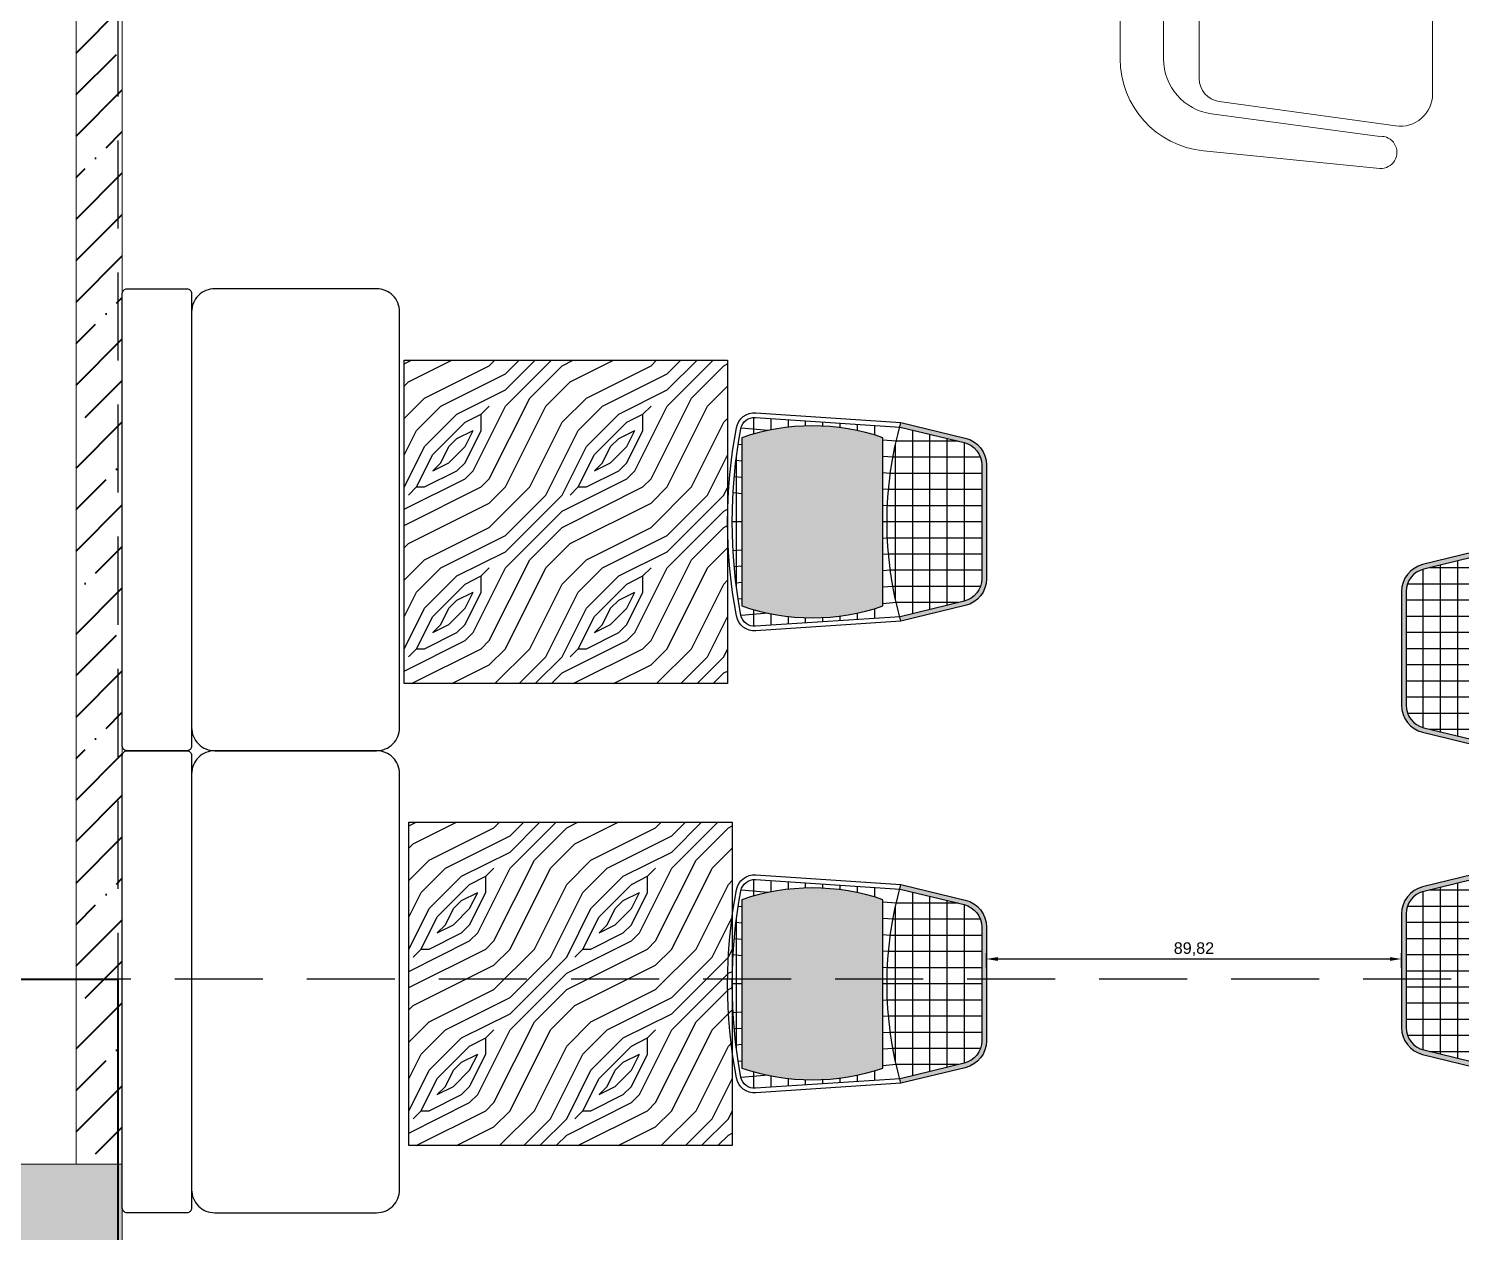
# Model space of a CAD drawing. Header units: millimetres. Extents: x 567392 to 582402, y 4512800 to 4518063.
# Drawn here: x 569220.5 to 569530.6, y 4513311.8 to 4513572.3 of the extents above; entities that cross this region are included whole.
import ezdxf

# ---------------------------------------------------------------- set-up
doc = ezdxf.new("R2010")
doc.units = ezdxf.units.MM
doc.linetypes.add('DASHED2', pattern=[9.525, 6.35, -3.175])
for name, color, linetype, lineweight in [('A-STRC-01', 2, 'Continuous', 40), ('duvar', 7, 'Continuous', 35), ('estofado', 7, 'Continuous', 25), ('hatch', 251, 'Continuous', 40), ('tefriş', 251, 'Continuous', 13)]:
    doc.layers.add(name, color=color, linetype=linetype, lineweight=lineweight)
doc.layers.add('a_p1_d', color=1, linetype='DASHED2')
doc.layers.add('tefris', color=7, linetype='Continuous', lineweight=13, true_color=0x474747)
doc.styles.get("Standard").update_dxf_attribs({"font": 'Arial.ttf'})
doc.dimstyles.new('ISO-25', dxfattribs={"dimtxt": 2.5, "dimasz": 2.5, "dimexe": 1.25, "dimexo": 0.625, "dimtad": 1, "dimtxsty": 'Standard', "dimcen": 2.5, "dimadec": 0, "dimazin": 0, "dimtfac": 1, "dimtmove": 0, "dimatfit": 3, "dimfxl": 1, "dimarcsym": 0})

# ---------------------------------------------------------------- blocks, each defined once
blk = doc.blocks.new('Banqueta Banc May')
at = {"layer": 'estofado'}
h = blk.add_hatch(color=256, dxfattribs=at)
h.set_gradient(color1=(203, 207, 210), one_color=1, tint=1, name='CYLINDER')
h.paths.add_polyline_path([(0.123, -0.01, -0.345989), (0.1716, -0.0482), (0.2052, -0.1866), (0.2053, -0.1878, 0.00324), (0.2152, -0.185), (0.1813, -0.0458, 0.345989), (0.123, 0), (-0.123, 0, 0.345989), (-0.1813, -0.0458), (-0.2152, -0.185, 0.00324), (-0.2053, -0.1878), (-0.2052, -0.1866), (-0.1716, -0.0482, -0.345989), (-0.123, -0.01)])
h = blk.add_hatch(color=256, dxfattribs=at)
h.set_gradient(color1=(203, 207, 210), one_color=1, tint=1, name='CYLINDER')
h.paths.add_polyline_path([(0.123, -0.01, -0.345989), (0.1716, -0.0482), (0.2052, -0.1866), (0.2053, -0.1878, 0.00324), (0.2152, -0.185), (0.1813, -0.0458, 0.345989), (0.123, 0), (-0.123, 0, 0.345989), (-0.1813, -0.0458), (-0.2152, -0.185, 0.00324), (-0.2053, -0.1878), (-0.2052, -0.1866), (-0.1716, -0.0482, -0.345989), (-0.123, -0.01)])
h = blk.add_hatch(color=256, dxfattribs=at)
h.set_gradient(color1=(225, 227, 229), one_color=1, tint=1, name='CURVED')
h.paths.add_polyline_path([(0.1821, -0.5295, 0.167263), (0.1821, -0.2239), (-0.1821, -0.2239, 0.167263), (-0.1821, -0.5295)])
for p, q in [((-0.1398, -0.0129), (-0.1398, -0.2025)), ((-0.1049, -0.01), (-0.1049, -0.208)), ((-0.0699, -0.01), (-0.0699, -0.2119)), ((-0.035, -0.01), (-0.035, -0.215)), ((0, -0.01), (0, -0.215)), ((0.035, -0.01), (0.035, -0.215)), ((0.0699, -0.01), (0.0699, -0.2119)), ((0.1049, -0.01), (0.1049, -0.208)), ((0.1398, -0.0129), (0.1398, -0.2025)), ((-0.1748, -0.0611), (-0.1748, -0.1954)), ((-0.1714, -0.0473), (0.1714, -0.0473)), ((0.1748, -0.0611), (0.1748, -0.1954)), ((-0.1805, -0.0847), (0.1805, -0.0847)), ((-0.1896, -0.1222), (0.1896, -0.1222)), ((-0.1987, -0.1596), (0.1987, -0.1596)), ((-0.1748, -0.1954), (-0.1771, -0.2239)), ((-0.1673, -0.197), (0.1673, -0.197)), ((-0.1398, -0.2025), (-0.1416, -0.2239)), ((-0.1049, -0.208), (-0.1062, -0.2239)), ((-0.0699, -0.2119), (-0.0709, -0.2239)), ((-0.035, -0.215), (-0.0357, -0.2239)), ((0, -0.215), (0, -0.2239)), ((0.035, -0.215), (0.0357, -0.2239)), ((0.0699, -0.2119), (0.0709, -0.2239)), ((0.1049, -0.208), (0.1062, -0.2239)), ((0.1398, -0.2025), (0.1416, -0.2239)), ((0.1748, -0.1954), (0.1771, -0.2239)), ((-0.2089, -0.2414), (-0.1877, -0.2414)), ((0.1877, -0.2414), (0.2089, -0.2414)), ((-0.2114, -0.2789), (-0.1973, -0.2789)), ((0.1973, -0.2789), (0.2114, -0.2789)), ((-0.2138, -0.3163), (-0.2037, -0.3163)), ((0.2037, -0.3163), (0.2138, -0.3163)), ((-0.2163, -0.3537), (-0.2071, -0.3537)), ((0.2071, -0.3537), (0.2163, -0.3537)), ((-0.2188, -0.3912), (-0.2074, -0.3912)), ((0.2074, -0.3912), (0.2188, -0.3912)), ((-0.2213, -0.4286), (-0.2048, -0.4286)), ((0.2048, -0.4286), (0.2213, -0.4286)), ((-0.2238, -0.466), (-0.1991, -0.466)), ((-0.1977, -0.4725), (-0.2026, -0.5311)), ((0.1977, -0.4725), (0.2026, -0.5311)), ((0.1991, -0.466), (0.2238, -0.466)), ((-0.226, -0.5034), (-0.1902, -0.5034)), ((0.1902, -0.5034), (0.226, -0.5034)), ((-0.1669, -0.5295), (-0.1676, -0.5371)), ((-0.1411, -0.5409), (0.1411, -0.5409)), ((-0.1315, -0.5295), (-0.1326, -0.5419)), ((-0.0962, -0.5295), (-0.0976, -0.5456)), ((-0.061, -0.5295), (-0.0626, -0.5482)), ((0, -0.5295), (0, -0.55)), ((0.061, -0.5295), (0.0626, -0.5482)), ((0.0962, -0.5295), (0.0976, -0.5456)), ((0.1315, -0.5295), (0.1326, -0.5419)), ((0.1669, -0.5295), (0.1676, -0.5371))]:
    blk.add_line(p, q, dxfattribs=at)
for points in [[(0.236, -0.4991), (0.2152, -0.185), (0.1813, -0.0458, 0.345989), (0.123, 0), (-0.123, 0, 0.345989), (-0.1813, -0.0458), (-0.2152, -0.185), (-0.236, -0.4991, 0.379693), (-0.2034, -0.5411, 0.092971), (0.2034, -0.5411, 0.379693)], [(0.226, -0.4998), (0.2052, -0.1866), (0.1716, -0.0482, 0.345989), (0.123, -0.01), (-0.123, -0.01, 0.345989), (-0.1716, -0.0482), (-0.2052, -0.1866), (-0.226, -0.4998, 0.379693), (-0.2016, -0.5313, 0.092971), (0.2016, -0.5313, 0.379693)], [(-0.1821, -0.5295, -0.167263), (-0.1821, -0.2239), (0.1821, -0.2239, -0.167263), (0.1821, -0.5295)]]:
    blk.add_lwpolyline(points, format="xyb", close=True, dxfattribs=at)
blk.add_arc((0, 0.5729), 0.7879, 254.1516, 285.8484, dxfattribs=at)
blk = doc.blocks.new('KLA')
at = {"layer": 'tefris'}
for p, q in [((0, 0.676), (-0.1007, 0.676)), ((0, 0.676), (0.1007, 0.676)), ((0.003, 0.5823), (-0.1008, 0.5823)), ((-0.003, 0.5823), (0.1008, 0.5823)), ((-0.1436, 0.505), (0, 0.505)), ((0.1436, 0.505), (0, 0.505)), ((-0.338, 0.114), (-0.2997, 0.496)), ((-0.2686, 0.114), (-0.2198, 0.4783)), ((0.2686, 0.114), (0.2198, 0.4783)), ((0.338, 0.114), (0.2997, 0.496)), ((-0.246, 0.0796), (-0.1931, 0.4618)), ((0.246, 0.0796), (0.1931, 0.4618)), ((-0.1767, 0), (0.1767, 0))]:
    blk.add_line(p, q, dxfattribs=at)
for centre, radius, start, end in [((-0.1007, 0.476), 0.2, 90, 174.2721), ((0.1007, 0.476), 0.2, 5.7279, 90), ((-0.1008, 0.4623), 0.12, 90, 172.3616), ((0.1008, 0.4623), 0.12, 7.6384, 90), ((-0.1436, 0.455), 0.05, 90, 172.113), ((0.1436, 0.455), 0.05, 7.887, 90), ((-0.3033, 0.1119), 0.0348, 176.4222, 3.5778), ((0.3033, 0.1119), 0.0348, 176.4222, 3.5778), ((-0.1767, 0.07), 0.07, 172.113, 270), ((0.1767, 0.07), 0.07, 270, 7.887)]:
    blk.add_arc(centre, radius, start, end, dxfattribs=at)
blk = doc.blocks.new('*D680')
at = {"layer": 'Defpoints', "color": 0, "transparency": 16777216}
for p in [(569427.8, 4513370.91), (569427.8, 4513368.38), (569517.62, 4513368.38)]:
    blk.add_point(p, dxfattribs=at)
at = {"layer": 'tefriş', "color": 0, "lineweight": -2, "transparency": 16777216}
for p, q in [((569427.8, 4513369.01), (569427.8, 4513372.16)), ((569517.62, 4513369.01), (569517.62, 4513372.16)), ((569515.12, 4513370.91), (569430.3, 4513370.91))]:
    blk.add_line(p, q, dxfattribs=at)
at = {"layer": 'tefriş', "color": 0, "transparency": 16777216}
for points in [[(569430.3, 4513371.33), (569430.3, 4513370.5), (569427.8, 4513370.91)], [(569515.12, 4513371.33), (569515.12, 4513370.5), (569517.62, 4513370.91)]]:
    blk.add_solid(points, dxfattribs=at)
at = {"layer": 'tefriş', "color": 0, "transparency": 16777216, "insert": (569472.71, 4513373.04), "char_height": 2.5, "attachment_point": 5}
blk.add_mtext('89,82', dxfattribs=at)
blk = doc.blocks.new('KOLONS')
at = {"layer": 'A-STRC-01', "color": 3}
blk.add_lwpolyline([(-1238, 0), (-1275, 0), (-1275, 80), (-1238, 80)], close=True, dxfattribs=at)

msp = doc.modelspace()

# ---------------------------------------------------------------- hatches: boundary and pattern name
at = {"layer": 'duvar'}
h = msp.add_hatch(color=251, dxfattribs=at)
h.dxf.hatch_style = 1
h.paths.add_polyline_path([(569240.802, 4513910.52), (569205.802, 4513910.52), (569205.802, 4513830.52), (569240.802, 4513830.52)])
h.paths.add_polyline_path([(569240.802, 4513326.52), (569205.802, 4513326.52), (569205.802, 4513266.52), (569240.802, 4513266.52)])
h.paths.add_polyline_path([(569240.802, 4514642.52), (569205.802, 4514642.52), (569205.802, 4514575.52), (569240.802, 4514575.52)])
at = {"layer": 'hatch'}
h = msp.add_hatch(dxfattribs=at)
h.set_pattern_fill('ANSI35', color=256, scale=2)
h.set_pattern_definition([(45, (493993.947, 4489427.766), (-8.9802561, 8.9802561), []), (45, (494002.927, 4489427.766), (-8.9802561, 8.9802561), [15.875, -3.175, 0, -3.175])])
h.paths.add_polyline_path([(569240.802, 4513830.52), (569230.802, 4513830.52), (569230.802, 4513326.52), (569240.802, 4513326.52)])
at = {"layer": 'tefris', "linetype": 'Continuous', "lineweight": 25}
h = msp.add_hatch(dxfattribs=at)
h.set_pattern_fill('WOODFACE', color=35, scale=35, style=0, pattern_type=2)
h.set_pattern_definition([(360, (566854.446, 4519003.046), (35, 35), [1.75, -33.25]), (90, (566868.446, 4519015.296), (-35, 35), [3.5, -31.5]), (45, (566861.446, 4519011.796), (2e-14, 35), [2.4745, -7.4235, 2.4745, -4.949, 17.325, -14.850975]), (45, (566852.696, 4519001.296), (2e-14, 35), [2.47485, -4.9497, 2.47485, -39.59807]), (45, (566864.946, 4519004.796), (2e-14, 35), [2.47485, -47.02262]), (45, (566868.446, 4519003.046), (2e-14, 35), [2.47485, -47.02262]), (45, (566863.196, 4519006.546), (2e-14, 35), [2.47485, -47.02262]), (45, (566861.446, 4519008.296), (2e-14, 35), [4.9497, -44.54777]), (45, (566870.196, 4519034.546), (2e-14, 35), [4.9497, -44.54777]), (45, (566857.946, 4519010.046), (2e-14, 35), [9.8994, -39.59807]), (45, (566856.196, 4519011.796), (2e-14, 35), [9.8994, -39.59807]), (45, (566878.946, 4519022.296), (2e-14, 35), [9.8994, -39.59807]), (45, (566854.446, 4519015.296), (2e-14, 35), [7.42462, -42.07285]), (45, (566847.446, 4519020.546), (2e-14, 35), [7.42462, -42.07285]), (45, (566850.946, 4519017.046), (2e-14, 35), [7.42462, -42.07285]), (45, (566873.696, 4519027.546), (2e-14, 35), [12.37437, -37.1231]), (45, (566870.196, 4519029.296), (2e-14, 35), [12.37437, -37.1231]), (45, (566873.696, 4519020.546), (2e-14, 35), [17.32412, -32.17336]), (26.56505, (566857.946, 4519006.546), (35, 1e-08), [3.91312, -74.34926]), (26.56505, (566864.946, 4519017.046), (35, 1e-08), [3.91312, -74.34926]), (26.56505, (566863.196, 4519013.546), (35, 1e-08), [3.91312, -74.34926]), (26.56505, (566856.196, 4519003.046), (35, 1e-08), [7.82624, -70.43614]), (26.56505, (566863.196, 4519018.796), (35, 1e-08), [11.73936, -66.52302]), (26.56505, (566859.696, 4519020.546), (35, 1e-08), [15.65248, -62.6099]), (26.56505, (566856.196, 4519022.296), (35, 1e-08), [15.65248, -62.6099]), (26.56505, (566850.946, 4519032.796), (35, 1e-08), [15.65248, -62.6099]), (26.56505, (566850.946, 4519029.296), (35, 1e-08), [19.5656, -58.69678]), (26.56505, (566852.696, 4519025.796), (35, 1e-08), [19.5656, -58.69678]), (63.43495, (566864.946, 4519011.796), (2e-09, 35), [3.91312, -74.34926]), (63.43495, (566859.696, 4519008.296), (2e-09, 35), [3.91312, -74.34926]), (63.43495, (566854.446, 4519003.046), (2e-09, 35), [7.82624, -70.43614]), (63.43495, (566864.946, 4519008.296), (2e-09, 35), [7.82624, -70.43614]), (63.43495, (566850.946, 4519001.296), (2e-09, 35), [11.73936, -66.52302]), (63.43495, (566847.446, 4519001.296), (2e-09, 35), [15.65248, -62.6099]), (63.43495, (566878.946, 4519003.046), (2e-09, 35), [15.65248, -62.6099]), (63.43495, (566866.696, 4519006.546), (2e-09, 35), [15.65248, -62.6099]), (63.43495, (566873.696, 4519003.046), (2e-09, 35), [19.5656, -58.69678]), (63.43495, (566870.196, 4519004.796), (2e-09, 35), [19.5656, -58.69678])])
h.paths.add_polyline_path([(569371.802, 4513500.523), (569301.803, 4513500.52), (569301.803, 4513430.52), (569371.802, 4513430.523)])
h = msp.add_hatch(dxfattribs=at)
h.set_pattern_fill('WOODFACE', color=35, scale=35, style=0, pattern_type=2)
h.set_pattern_definition([(360, (566855.446, 4518903.046), (35, 35), [1.75, -33.25]), (90, (566869.446, 4518915.296), (-35, 35), [3.5, -31.5]), (45, (566862.446, 4518911.796), (2e-14, 35), [2.4745, -7.4235, 2.4745, -4.949, 17.325, -14.850975]), (45, (566853.696, 4518901.296), (2e-14, 35), [2.47485, -4.9497, 2.47485, -39.59807]), (45, (566865.946, 4518904.796), (2e-14, 35), [2.47485, -47.02262]), (45, (566869.446, 4518903.046), (2e-14, 35), [2.47485, -47.02262]), (45, (566864.196, 4518906.546), (2e-14, 35), [2.47485, -47.02262]), (45, (566862.446, 4518908.296), (2e-14, 35), [4.9497, -44.54777]), (45, (566871.196, 4518934.546), (2e-14, 35), [4.9497, -44.54777]), (45, (566858.946, 4518910.046), (2e-14, 35), [9.8994, -39.59807]), (45, (566857.196, 4518911.796), (2e-14, 35), [9.8994, -39.59807]), (45, (566879.946, 4518922.296), (2e-14, 35), [9.8994, -39.59807]), (45, (566855.446, 4518915.296), (2e-14, 35), [7.42462, -42.07285]), (45, (566848.446, 4518920.546), (2e-14, 35), [7.42462, -42.07285]), (45, (566851.946, 4518917.046), (2e-14, 35), [7.42462, -42.07285]), (45, (566874.696, 4518927.546), (2e-14, 35), [12.37437, -37.1231]), (45, (566871.196, 4518929.296), (2e-14, 35), [12.37437, -37.1231]), (45, (566874.696, 4518920.546), (2e-14, 35), [17.32412, -32.17336]), (26.56505, (566858.946, 4518906.546), (35, 1e-08), [3.91312, -74.34926]), (26.56505, (566865.946, 4518917.046), (35, 1e-08), [3.91312, -74.34926]), (26.56505, (566864.196, 4518913.546), (35, 1e-08), [3.91312, -74.34926]), (26.56505, (566857.196, 4518903.046), (35, 1e-08), [7.82624, -70.43614]), (26.56505, (566864.196, 4518918.796), (35, 1e-08), [11.73936, -66.52302]), (26.56505, (566860.696, 4518920.546), (35, 1e-08), [15.65248, -62.6099]), (26.56505, (566857.196, 4518922.296), (35, 1e-08), [15.65248, -62.6099]), (26.56505, (566851.946, 4518932.796), (35, 1e-08), [15.65248, -62.6099]), (26.56505, (566851.946, 4518929.296), (35, 1e-08), [19.5656, -58.69678]), (26.56505, (566853.696, 4518925.796), (35, 1e-08), [19.5656, -58.69678]), (63.43495, (566865.946, 4518911.796), (2e-09, 35), [3.91312, -74.34926]), (63.43495, (566860.696, 4518908.296), (2e-09, 35), [3.91312, -74.34926]), (63.43495, (566855.446, 4518903.046), (2e-09, 35), [7.82624, -70.43614]), (63.43495, (566865.946, 4518908.296), (2e-09, 35), [7.82624, -70.43614]), (63.43495, (566851.946, 4518901.296), (2e-09, 35), [11.73936, -66.52302]), (63.43495, (566848.446, 4518901.296), (2e-09, 35), [15.65248, -62.6099]), (63.43495, (566879.946, 4518903.046), (2e-09, 35), [15.65248, -62.6099]), (63.43495, (566867.696, 4518906.546), (2e-09, 35), [15.65248, -62.6099]), (63.43495, (566874.696, 4518903.046), (2e-09, 35), [19.5656, -58.69678]), (63.43495, (566871.196, 4518904.796), (2e-09, 35), [19.5656, -58.69678])])
h.paths.add_polyline_path([(569372.802, 4513400.523), (569302.803, 4513400.52), (569302.803, 4513330.52), (569372.802, 4513330.523)])

# ---------------------------------------------------------------- linework, layer by layer
at = {"layer": 'a_p1_d', "ltscale": 3}
for points in [[(569239.802, 4515062.52), (569239.802, 4513366.52)], [(570442.802, 4513366.52), (567982.802, 4513366.52)]]:
    msp.add_lwpolyline(points, dxfattribs=at)
at = {"layer": 'tefris', "linetype": 'Continuous', "lineweight": 25}
for points in [[(569254.802, 4513415.989), (569241.802, 4513415.989, -0.4142136), (569240.802, 4513416.989), (569240.802, 4513514.989, -0.4142136), (569241.802, 4513515.989), (569254.802, 4513515.989, -0.4142136), (569255.802, 4513514.989), (569255.802, 4513416.989, -0.4142136)], [(569260.802, 4513415.989), (569295.802, 4513415.989, 0.4142136), (569300.802, 4513420.989), (569300.802, 4513510.989, 0.4142136), (569295.802, 4513515.989), (569260.802, 4513515.989, 0.4142136), (569255.802, 4513510.989), (569255.802, 4513420.989, 0.4142136)], [(569254.802, 4513315.989), (569241.802, 4513315.989, -0.4142136), (569240.802, 4513316.989), (569240.802, 4513414.989, -0.4142136), (569241.802, 4513415.989), (569254.802, 4513415.989, -0.4142136), (569255.802, 4513414.989), (569255.802, 4513316.989, -0.4142136)], [(569260.802, 4513315.989), (569295.802, 4513315.989, 0.4142136), (569300.802, 4513320.989), (569300.802, 4513410.989, 0.4142136), (569295.802, 4513415.989), (569260.802, 4513415.989, 0.4142136), (569255.802, 4513410.989), (569255.802, 4513320.989, 0.4142136)]]:
    msp.add_lwpolyline(points, format="xyb", close=True, dxfattribs=at)
at = {"layer": 'tefris', "color": 35, "linetype": 'Continuous', "lineweight": 25}
for points in [[(569301.802, 4513500.523), (569371.802, 4513500.523), (569371.802, 4513430.523), (569301.802, 4513430.523), (569301.802, 4513500.523)], [(569302.802, 4513400.523), (569372.802, 4513400.523), (569372.802, 4513330.523), (569302.802, 4513330.523), (569302.802, 4513400.523)]]:
    msp.add_lwpolyline(points, dxfattribs=at)
at = {"layer": 'tefriş'}
for p, q in [((569240.802, 4513287.787), (569240.802, 4514599.819)), ((569230.802, 4513326.52), (569230.802, 4513830.52)), ((569240.802, 4513326.52), (569205.802, 4513326.52)), ((569240.802, 4513266.52), (569240.802, 4513326.52))]:
    msp.add_line(p, q, dxfattribs=at)

# ---------------------------------------------------------------- block references
at = {"xscale": 100, "yscale": 100, "zscale": 100, "rotation": 90}
msp.add_blockref('KLA', (569524.355, 4513575.818), dxfattribs=at)
at = {"layer": 'A-STRC-01'}
msp.add_blockref('KOLONS', (570477.802, 4513286.52), dxfattribs=at)
at = {"layer": 'estofado', "yscale": 100, "zscale": 100}
for p, xscale, rotation in [((569427.802, 4513465.523), -100, 270), ((569517.622, 4513438.131), 100, 89.99999999999999), ((569517.622, 4513368.383), 100, 89.99999999999999), ((569427.802, 4513365.523), -100, 270)]:
    msp.add_blockref('Banqueta Banc May', p, dxfattribs=dict(at, xscale=xscale, rotation=rotation))

# ---------------------------------------------------------------- dimensions: what is measured, and where the dimension line sits
at = {"layer": 'tefriş'}
dim = msp.add_aligned_dim(p1=(569517.622, 4513368.383), p2=(569427.802, 4513368.383), distance=-2.531, dimstyle='ISO-25', dxfattribs=at)
dim.commit()
dim.dimension.update_dxf_attribs({"geometry": '*D680', "text_midpoint": (569472.712, 4513373.041)})

doc.saveas('drawing.dxf')
